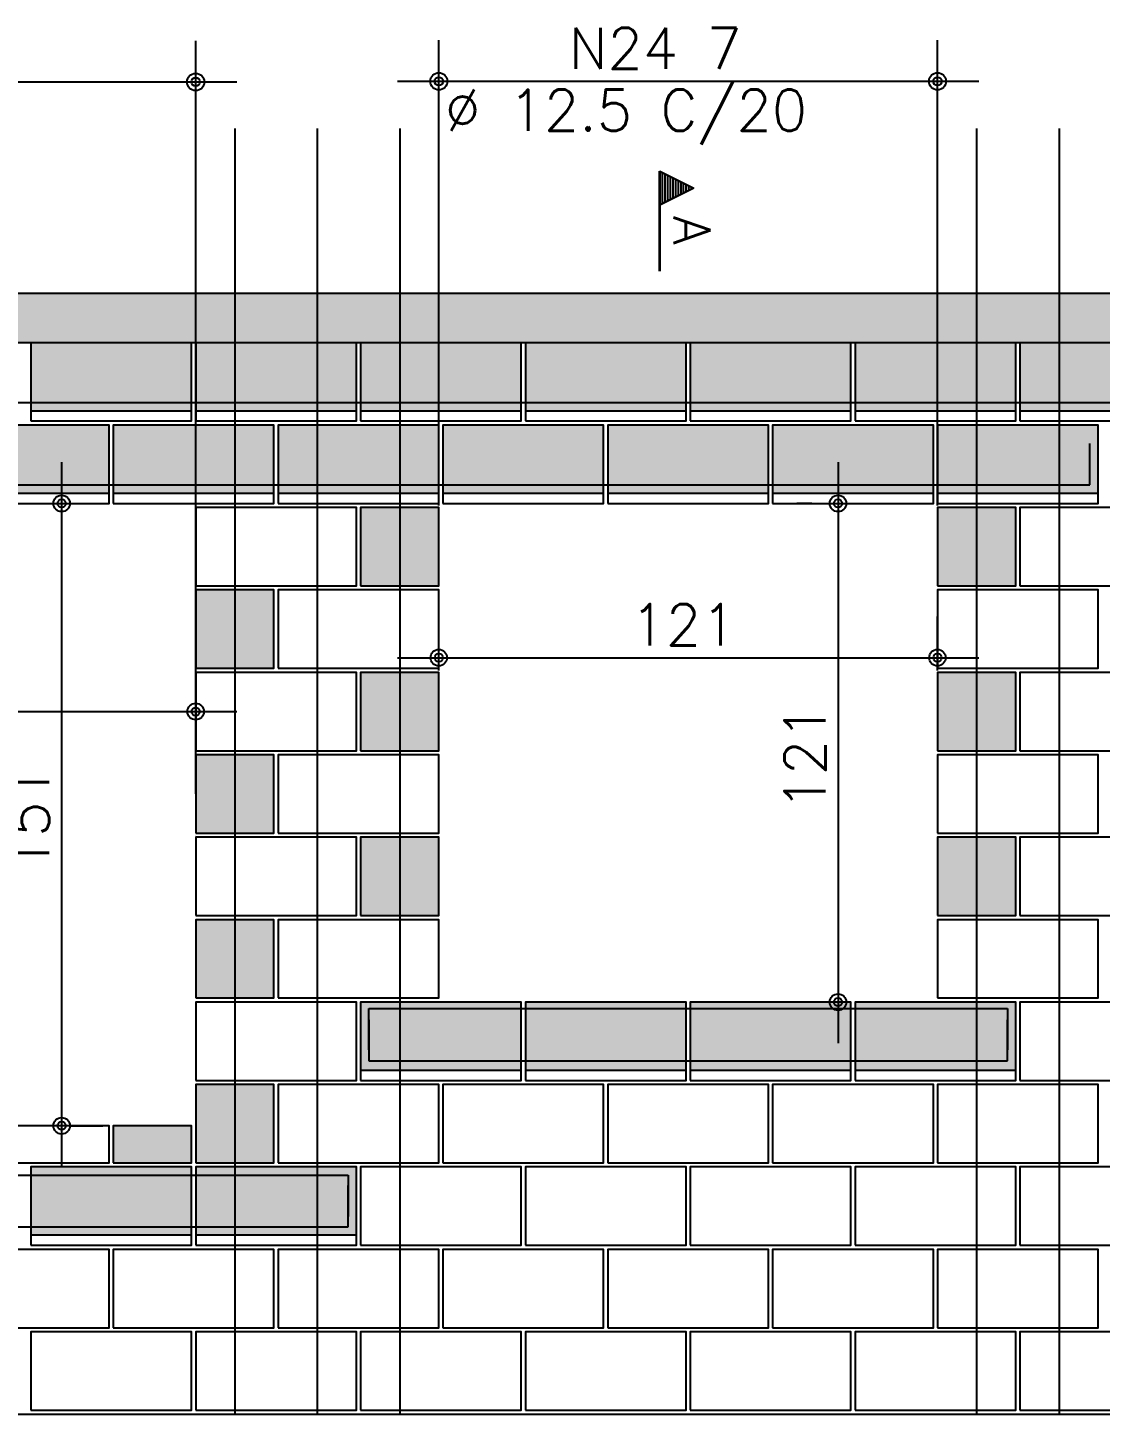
# Model space of a CAD drawing. Extents: x -2 to 121, y -2 to 61.
# Drawn here: x 29.63 to 34.84, y 34.59 to 41.32 of the extents above; entities that cross this region are included whole.
import ezdxf

# ---------------------------------------------------------------- set-up
doc = ezdxf.new("R2010")
doc.units = 0
doc.header["$MEASUREMENT"] = 0
for name, color, linetype in [('PENA_01', 1, 'CONTINUOUS'), ('PENA_02', 2, 'CONTINUOUS'), ('PENA_03', 3, 'CONTINUOUS'), ('PENA_05', 5, 'CONTINUOUS'), ('PENA_09', 254, 'CONTINUOUS'), ('PENA_11', 252, 'CONTINUOUS'), ('PENA_23', 50, 'CONTINUOUS')]:
    doc.layers.add(name, color=color, linetype=linetype)
doc.styles.get("Standard").update_dxf_attribs({"font": 'ROMANS.SHX'})

msp = doc.modelspace()

# ---------------------------------------------------------------- linework, layer by layer
at = {"layer": 'PENA_01', "linetype": 'Continuous'}
for p, q in [((30.447785, 37.604592), (30.447785, 41.259829)), ((31.627785, 39.004592), (31.627785, 41.26288)), ((34.047785, 39.004592), (34.047785, 41.26288)), ((27.427785, 41.059829), (30.647785, 41.059829)), ((31.427785, 41.06288), (34.247785, 41.06288)), ((29.647785, 39.464592), (30.427785, 39.464592)), ((30.447785, 39.464592), (31.227785, 39.464592)), ((31.247785, 39.464592), (32.027785, 39.464592)), ((32.047785, 39.464592), (32.827785, 39.464592)), ((32.847785, 39.464592), (33.627785, 39.464592)), ((33.647785, 39.464592), (34.427785, 39.464592)), ((34.447785, 39.464592), (35.227785, 39.464592)), ((29.797296, 39.214592), (29.797296, 35.794592)), ((33.565028, 39.214592), (33.565028, 36.394592)), ((29.247785, 39.064592), (30.027785, 39.064592)), ((30.047785, 39.064592), (30.827785, 39.064592)), ((30.847785, 39.064592), (31.627785, 39.064592)), ((31.647785, 39.064592), (32.427785, 39.064592)), ((32.447785, 39.064592), (33.227785, 39.064592)), ((33.247785, 39.064592), (34.027785, 39.064592)), ((34.047785, 39.064592), (34.827785, 39.064592)), ((29.837785, 39.014592), (29.997296, 39.014592)), ((33.437785, 39.014592), (33.365028, 39.014592)), ((31.627785, 38.204592), (31.627785, 38.465854)), ((34.047785, 38.204592), (34.047785, 38.465854)), ((31.427785, 38.265854), (34.247785, 38.265854)), ((27.427785, 38.004592), (30.647785, 38.004592)), ((33.427785, 36.594592), (33.365028, 36.594592)), ((31.247785, 36.264592), (32.027785, 36.264592)), ((32.047785, 36.264592), (32.827785, 36.264592)), ((32.847785, 36.264592), (33.627785, 36.264592)), ((33.647785, 36.264592), (34.427785, 36.264592)), ((29.837785, 35.994592), (29.997296, 35.994592)), ((29.647785, 35.464592), (30.427785, 35.464592)), ((30.447785, 35.464592), (31.227785, 35.464592))]:
    msp.add_line(p, q, dxfattribs=at)
at = {"layer": 'PENA_02', "linetype": 'Continuous'}
msp.add_line((6.947785, 34.594592), (63.127785, 34.594592), dxfattribs=at)
msp.add_line((6.947785, 34.594592), (63.127785, 34.594592), dxfattribs=at)
for points in [[(6.947785, 39.794592), (6.947785, 40.034592), (63.127785, 40.034592), (63.127785, 39.794592), (62.422542, 39.794592), (62.422542, 39.014592), (55.847785, 39.014592), (55.847785, 39.794592), (54.227785, 39.794592), (54.227785, 39.014592), (47.447785, 39.014592), (47.447785, 39.794592), (15.027785, 39.794592), (15.027785, 39.014592), (7.547785, 39.014592), (7.547785, 39.794592), (6.947785, 39.794592)], [(29.647785, 39.414592), (30.427785, 39.414592), (30.427785, 39.794592), (29.647785, 39.794592), (29.647785, 39.414592)], [(30.447785, 39.414592), (31.227785, 39.414592), (31.227785, 39.794592), (30.447785, 39.794592), (30.447785, 39.414592)], [(31.247785, 39.414592), (32.027785, 39.414592), (32.027785, 39.794592), (31.247785, 39.794592), (31.247785, 39.414592)], [(32.047785, 39.414592), (32.827785, 39.414592), (32.827785, 39.794592), (32.047785, 39.794592), (32.047785, 39.414592)], [(32.847785, 39.414592), (33.627785, 39.414592), (33.627785, 39.794592), (32.847785, 39.794592), (32.847785, 39.414592)], [(33.647785, 39.414592), (34.427785, 39.414592), (34.427785, 39.794592), (33.647785, 39.794592), (33.647785, 39.414592)], [(34.447785, 39.414592), (35.227785, 39.414592), (35.227785, 39.794592), (34.447785, 39.794592), (34.447785, 39.414592)], [(29.247785, 39.014592), (30.027785, 39.014592), (30.027785, 39.394592), (29.247785, 39.394592), (29.247785, 39.014592)], [(30.047785, 39.014592), (30.827785, 39.014592), (30.827785, 39.394592), (30.047785, 39.394592), (30.047785, 39.014592)], [(30.847785, 39.014592), (31.627785, 39.014592), (31.627785, 39.394592), (30.847785, 39.394592), (30.847785, 39.014592)], [(31.647785, 39.014592), (32.427785, 39.014592), (32.427785, 39.394592), (31.647785, 39.394592), (31.647785, 39.014592)], [(32.447785, 39.014592), (33.227785, 39.014592), (33.227785, 39.394592), (32.447785, 39.394592), (32.447785, 39.014592)], [(33.247785, 39.014592), (34.027785, 39.014592), (34.027785, 39.394592), (33.247785, 39.394592), (33.247785, 39.014592)], [(34.047785, 39.014592), (34.827785, 39.014592), (34.827785, 39.394592), (34.047785, 39.394592), (34.047785, 39.014592)], [(30.447785, 38.614592), (31.227785, 38.614592), (31.227785, 38.994592), (30.447785, 38.994592), (30.447785, 38.614592)], [(31.247785, 38.614592), (31.627785, 38.614592), (31.627785, 38.994592), (31.247785, 38.994592), (31.247785, 38.614592)], [(34.047785, 38.614592), (34.427785, 38.614592), (34.427785, 38.994592), (34.047785, 38.994592), (34.047785, 38.614592)], [(34.447785, 38.614592), (35.227785, 38.614592), (35.227785, 38.994592), (34.447785, 38.994592), (34.447785, 38.614592)], [(30.447785, 38.214592), (30.827785, 38.214592), (30.827785, 38.594592), (30.447785, 38.594592), (30.447785, 38.214592)], [(30.847785, 38.214592), (31.627785, 38.214592), (31.627785, 38.594592), (30.847785, 38.594592), (30.847785, 38.214592)], [(34.047785, 38.214592), (34.827785, 38.214592), (34.827785, 38.594592), (34.047785, 38.594592), (34.047785, 38.214592)], [(30.447785, 37.814592), (31.227785, 37.814592), (31.227785, 38.194592), (30.447785, 38.194592), (30.447785, 37.814592)], [(31.247785, 37.814592), (31.627785, 37.814592), (31.627785, 38.194592), (31.247785, 38.194592), (31.247785, 37.814592)], [(34.047785, 37.814592), (34.427785, 37.814592), (34.427785, 38.194592), (34.047785, 38.194592), (34.047785, 37.814592)], [(34.447785, 37.814592), (35.227785, 37.814592), (35.227785, 38.194592), (34.447785, 38.194592), (34.447785, 37.814592)], [(30.447785, 37.414592), (30.827785, 37.414592), (30.827785, 37.794592), (30.447785, 37.794592), (30.447785, 37.414592)], [(30.847785, 37.414592), (31.627785, 37.414592), (31.627785, 37.794592), (30.847785, 37.794592), (30.847785, 37.414592)], [(34.047785, 37.414592), (34.827785, 37.414592), (34.827785, 37.794592), (34.047785, 37.794592), (34.047785, 37.414592)], [(30.447785, 37.014592), (31.227785, 37.014592), (31.227785, 37.394592), (30.447785, 37.394592), (30.447785, 37.014592)], [(31.247785, 37.014592), (31.627785, 37.014592), (31.627785, 37.394592), (31.247785, 37.394592), (31.247785, 37.014592)], [(34.047785, 37.014592), (34.427785, 37.014592), (34.427785, 37.394592), (34.047785, 37.394592), (34.047785, 37.014592)], [(34.447785, 37.014592), (35.227785, 37.014592), (35.227785, 37.394592), (34.447785, 37.394592), (34.447785, 37.014592)], [(30.447785, 36.614592), (30.827785, 36.614592), (30.827785, 36.994592), (30.447785, 36.994592), (30.447785, 36.614592)], [(30.847785, 36.614592), (31.627785, 36.614592), (31.627785, 36.994592), (30.847785, 36.994592), (30.847785, 36.614592)], [(34.047785, 36.614592), (34.827785, 36.614592), (34.827785, 36.994592), (34.047785, 36.994592), (34.047785, 36.614592)], [(30.447785, 36.214592), (31.227785, 36.214592), (31.227785, 36.594592), (30.447785, 36.594592), (30.447785, 36.214592)], [(31.247785, 36.214592), (32.027785, 36.214592), (32.027785, 36.594592), (31.247785, 36.594592), (31.247785, 36.214592)], [(32.047785, 36.214592), (32.827785, 36.214592), (32.827785, 36.594592), (32.047785, 36.594592), (32.047785, 36.214592)], [(32.847785, 36.214592), (33.627785, 36.214592), (33.627785, 36.594592), (32.847785, 36.594592), (32.847785, 36.214592)], [(33.647785, 36.214592), (34.427785, 36.214592), (34.427785, 36.594592), (33.647785, 36.594592), (33.647785, 36.214592)], [(34.447785, 36.214592), (35.227785, 36.214592), (35.227785, 36.594592), (34.447785, 36.594592), (34.447785, 36.214592)], [(30.447785, 35.814592), (30.827785, 35.814592), (30.827785, 36.194592), (30.447785, 36.194592), (30.447785, 35.814592)], [(30.847785, 35.814592), (31.627785, 35.814592), (31.627785, 36.194592), (30.847785, 36.194592), (30.847785, 35.814592)], [(31.647785, 35.814592), (32.427785, 35.814592), (32.427785, 36.194592), (31.647785, 36.194592), (31.647785, 35.814592)], [(32.447785, 35.814592), (33.227785, 35.814592), (33.227785, 36.194592), (32.447785, 36.194592), (32.447785, 35.814592)], [(33.247785, 35.814592), (34.027785, 35.814592), (34.027785, 36.194592), (33.247785, 36.194592), (33.247785, 35.814592)], [(34.047785, 35.814592), (34.827785, 35.814592), (34.827785, 36.194592), (34.047785, 36.194592), (34.047785, 35.814592)], [(29.247785, 35.814592), (30.027785, 35.814592), (30.027785, 35.994592), (29.247785, 35.994592), (29.247785, 35.814592)], [(30.047785, 35.814592), (30.427785, 35.814592), (30.427785, 35.994592), (30.047785, 35.994592), (30.047785, 35.814592)], [(29.647785, 35.414592), (30.427785, 35.414592), (30.427785, 35.794592), (29.647785, 35.794592), (29.647785, 35.414592)], [(30.447785, 35.414592), (31.227785, 35.414592), (31.227785, 35.794592), (30.447785, 35.794592), (30.447785, 35.414592)], [(31.247785, 35.414592), (32.027785, 35.414592), (32.027785, 35.794592), (31.247785, 35.794592), (31.247785, 35.414592)], [(32.047785, 35.414592), (32.827785, 35.414592), (32.827785, 35.794592), (32.047785, 35.794592), (32.047785, 35.414592)], [(32.847785, 35.414592), (33.627785, 35.414592), (33.627785, 35.794592), (32.847785, 35.794592), (32.847785, 35.414592)], [(33.647785, 35.414592), (34.427785, 35.414592), (34.427785, 35.794592), (33.647785, 35.794592), (33.647785, 35.414592)], [(34.447785, 35.414592), (35.227785, 35.414592), (35.227785, 35.794592), (34.447785, 35.794592), (34.447785, 35.414592)], [(29.247785, 35.014592), (30.027785, 35.014592), (30.027785, 35.394592), (29.247785, 35.394592), (29.247785, 35.014592)], [(30.047785, 35.014592), (30.827785, 35.014592), (30.827785, 35.394592), (30.047785, 35.394592), (30.047785, 35.014592)], [(30.847785, 35.014592), (31.627785, 35.014592), (31.627785, 35.394592), (30.847785, 35.394592), (30.847785, 35.014592)], [(31.647785, 35.014592), (32.427785, 35.014592), (32.427785, 35.394592), (31.647785, 35.394592), (31.647785, 35.014592)], [(32.447785, 35.014592), (33.227785, 35.014592), (33.227785, 35.394592), (32.447785, 35.394592), (32.447785, 35.014592)], [(33.247785, 35.014592), (34.027785, 35.014592), (34.027785, 35.394592), (33.247785, 35.394592), (33.247785, 35.014592)], [(34.047785, 35.014592), (34.827785, 35.014592), (34.827785, 35.394592), (34.047785, 35.394592), (34.047785, 35.014592)], [(29.647785, 34.614592), (30.427785, 34.614592), (30.427785, 34.994592), (29.647785, 34.994592), (29.647785, 34.614592)], [(30.447785, 34.614592), (31.227785, 34.614592), (31.227785, 34.994592), (30.447785, 34.994592), (30.447785, 34.614592)], [(31.247785, 34.614592), (32.027785, 34.614592), (32.027785, 34.994592), (31.247785, 34.994592), (31.247785, 34.614592)], [(32.047785, 34.614592), (32.827785, 34.614592), (32.827785, 34.994592), (32.047785, 34.994592), (32.047785, 34.614592)], [(32.847785, 34.614592), (33.627785, 34.614592), (33.627785, 34.994592), (32.847785, 34.994592), (32.847785, 34.614592)], [(33.647785, 34.614592), (34.427785, 34.614592), (34.427785, 34.994592), (33.647785, 34.994592), (33.647785, 34.614592)], [(34.447785, 34.614592), (35.227785, 34.614592), (35.227785, 34.994592), (34.447785, 34.994592), (34.447785, 34.614592)]]:
    msp.add_lwpolyline(points, dxfattribs=at)
for centre, radius in [((30.447785, 41.059829), 0.041625), ((30.447785, 41.059829), 0.02075), ((31.627785, 41.06288), 0.041625), ((31.627785, 41.06288), 0.02075), ((34.047785, 41.06288), 0.041625), ((34.047785, 41.06288), 0.02075), ((29.797296, 39.014592), 0.04), ((29.797296, 39.014592), 0.02), ((33.565028, 39.014592), 0.04), ((33.565028, 39.014592), 0.02), ((31.627785, 38.265854), 0.04), ((31.627785, 38.265854), 0.02), ((34.047785, 38.265854), 0.04), ((34.047785, 38.265854), 0.02), ((30.447785, 38.004592), 0.04), ((30.447785, 38.004592), 0.02), ((33.565028, 36.594592), 0.04), ((33.565028, 36.594592), 0.02), ((29.797296, 35.994592), 0.04), ((29.797296, 35.994592), 0.02)]:
    msp.add_circle(centre, radius, dxfattribs=at)
at = {"layer": 'PENA_03', "linetype": 'Continuous'}
for p, q in [((32.699487, 40.141199), (32.699487, 40.627581)), ((32.699487, 40.627581), (32.86542, 40.544615)), ((32.700182, 40.626453), (32.863859, 40.544615)), ((32.700183, 40.626453), (32.700183, 40.462776)), ((32.712251, 40.621199), (32.712251, 40.46803)), ((32.725015, 40.614817), (32.725015, 40.474412)), ((32.737779, 40.608435), (32.737779, 40.480794)), ((32.750543, 40.602053), (32.750543, 40.487176)), ((32.763307, 40.595671), (32.763307, 40.493558)), ((32.776071, 40.589289), (32.776071, 40.49994)), ((32.788835, 40.582907), (32.788835, 40.506322)), ((32.801599, 40.576525), (32.801599, 40.512704)), ((32.86542, 40.544615), (32.700182, 40.461996)), ((32.863859, 40.544615), (32.700183, 40.462776)), ((32.814363, 40.570143), (32.814363, 40.519086)), ((32.827127, 40.563761), (32.827127, 40.525468)), ((32.839892, 40.557379), (32.839892, 40.53185)), ((32.852656, 40.550997), (32.852656, 40.538233)), ((32.700183, 40.461996), (32.700183, 40.141199)), ((29.637785, 39.014592), (29.637785, 39.014592)), ((33.637785, 39.014592), (33.637785, 39.014592)), ((31.627785, 38.804592), (31.627785, 38.804592)), ((34.047785, 38.804592), (34.047785, 38.804592)), ((30.447785, 38.004592), (30.447785, 38.004592)), ((31.627785, 38.004592), (31.627785, 38.004592)), ((34.047785, 38.004592), (34.047785, 38.004592)), ((30.447785, 37.404592), (30.447785, 37.404592)), ((33.627785, 36.594592), (33.627785, 36.594592)), ((29.637785, 35.994592), (29.637785, 35.994592))]:
    msp.add_line(p, q, dxfattribs=at)
at = {"layer": 'PENA_05', "linetype": 'Continuous'}
for p, q in [((14.627785, 39.504509), (31.621929, 39.504598)), ((30.83193, 39.504592), (47.847785, 39.504592)), ((34.787785, 39.104592), (34.787785, 39.304592)), ((23.087785, 39.104592), (34.787785, 39.104592)), ((31.287785, 36.363491), (31.287785, 36.563491)), ((31.287785, 36.563491), (34.387785, 36.563491)), ((34.387785, 36.563491), (34.387785, 36.363491)), ((31.287785, 36.509397), (31.287785, 36.309397)), ((34.387785, 36.309397), (34.387785, 36.509397)), ((31.287785, 36.309397), (34.387785, 36.309397)), ((27.387785, 35.754592), (31.187785, 35.754592)), ((31.187785, 35.754592), (31.187785, 35.554592)), ((31.187785, 35.504592), (31.187785, 35.704592)), ((27.387785, 35.504592), (31.187785, 35.504592))]:
    msp.add_line(p, q, dxfattribs=at)
for points in [[(30.637785, 40.834592), (30.637785, 34.594592)], [(31.037785, 40.834592), (31.037785, 34.594592)], [(31.437785, 40.834592), (31.437785, 34.594592)], [(34.237785, 40.834592), (34.237785, 34.594592)], [(34.637785, 40.834592), (34.637785, 34.594592)]]:
    msp.add_lwpolyline(points, dxfattribs=at)
at = {"layer": 'PENA_09', "linetype": 'Continuous'}
for points in [[(29.647785, 39.464592), (30.427785, 39.464592), (30.427785, 39.794592), (29.647785, 39.794592), (29.647785, 39.464592)], [(30.447785, 39.464592), (31.227785, 39.464592), (31.227785, 39.794592), (30.447785, 39.794592), (30.447785, 39.464592)], [(31.247785, 39.464592), (32.027785, 39.464592), (32.027785, 39.794592), (31.247785, 39.794592), (31.247785, 39.464592)], [(32.047785, 39.464592), (32.827785, 39.464592), (32.827785, 39.794592), (32.047785, 39.794592), (32.047785, 39.464592)], [(32.847785, 39.464592), (33.627785, 39.464592), (33.627785, 39.794592), (32.847785, 39.794592), (32.847785, 39.464592)], [(33.647785, 39.464592), (34.427785, 39.464592), (34.427785, 39.794592), (33.647785, 39.794592), (33.647785, 39.464592)], [(34.447785, 39.464592), (35.227785, 39.464592), (35.227785, 39.794592), (34.447785, 39.794592), (34.447785, 39.464592)], [(29.247785, 39.064592), (30.027785, 39.064592), (30.027785, 39.394592), (29.247785, 39.394592), (29.247785, 39.064592)], [(30.047785, 39.064592), (30.827785, 39.064592), (30.827785, 39.394592), (30.047785, 39.394592), (30.047785, 39.064592)], [(30.847785, 39.064592), (31.627785, 39.064592), (31.627785, 39.394592), (30.847785, 39.394592), (30.847785, 39.064592)], [(31.647785, 39.064592), (32.427785, 39.064592), (32.427785, 39.394592), (31.647785, 39.394592), (31.647785, 39.064592)], [(32.447785, 39.064592), (33.227785, 39.064592), (33.227785, 39.394592), (32.447785, 39.394592), (32.447785, 39.064592)], [(33.247785, 39.064592), (34.027785, 39.064592), (34.027785, 39.394592), (33.247785, 39.394592), (33.247785, 39.064592)], [(34.047785, 39.064592), (34.827785, 39.064592), (34.827785, 39.394592), (34.047785, 39.394592), (34.047785, 39.064592)], [(31.247785, 36.264592), (32.027785, 36.264592), (32.027785, 36.594592), (31.247785, 36.594592), (31.247785, 36.264592)], [(32.047785, 36.264592), (32.827785, 36.264592), (32.827785, 36.594592), (32.047785, 36.594592), (32.047785, 36.264592)], [(32.847785, 36.264592), (33.627785, 36.264592), (33.627785, 36.594592), (32.847785, 36.594592), (32.847785, 36.264592)], [(33.647785, 36.264592), (34.427785, 36.264592), (34.427785, 36.594592), (33.647785, 36.594592), (33.647785, 36.264592)], [(29.647785, 35.464592), (30.427785, 35.464592), (30.427785, 35.794592), (29.647785, 35.794592), (29.647785, 35.464592)], [(30.447785, 35.464592), (31.227785, 35.464592), (31.227785, 35.794592), (30.447785, 35.794592), (30.447785, 35.464592)]]:
    msp.add_lwpolyline(points, dxfattribs=at)
for points in [[(29.647785, 39.464592), (30.427785, 39.464592), (30.427785, 39.794592)], [(29.647785, 39.464592), (30.427785, 39.794592), (29.647785, 39.794592)], [(29.647785, 39.464592), (29.647785, 39.794592), (29.647785, 39.464592)], [(30.447785, 39.464592), (31.227785, 39.464592), (31.227785, 39.794592)], [(30.447785, 39.464592), (31.227785, 39.794592), (30.447785, 39.794592)], [(30.447785, 39.464592), (30.447785, 39.794592), (30.447785, 39.464592)], [(31.247785, 39.464592), (32.027785, 39.464592), (32.027785, 39.794592)], [(31.247785, 39.464592), (32.027785, 39.794592), (31.247785, 39.794592)], [(31.247785, 39.464592), (31.247785, 39.794592), (31.247785, 39.464592)], [(32.047785, 39.464592), (32.827785, 39.464592), (32.827785, 39.794592)], [(32.047785, 39.464592), (32.827785, 39.794592), (32.047785, 39.794592)], [(32.047785, 39.464592), (32.047785, 39.794592), (32.047785, 39.464592)], [(32.847785, 39.464592), (33.627785, 39.464592), (33.627785, 39.794592)], [(32.847785, 39.464592), (33.627785, 39.794592), (32.847785, 39.794592)], [(32.847785, 39.464592), (32.847785, 39.794592), (32.847785, 39.464592)], [(33.647785, 39.464592), (34.427785, 39.464592), (34.427785, 39.794592)], [(33.647785, 39.464592), (34.427785, 39.794592), (33.647785, 39.794592)], [(33.647785, 39.464592), (33.647785, 39.794592), (33.647785, 39.464592)], [(34.447785, 39.464592), (35.227785, 39.464592), (35.227785, 39.794592)], [(34.447785, 39.464592), (35.227785, 39.794592), (34.447785, 39.794592)], [(34.447785, 39.464592), (34.447785, 39.794592), (34.447785, 39.464592)], [(29.247785, 39.064592), (30.027785, 39.064592), (30.027785, 39.394592)], [(29.247785, 39.064592), (30.027785, 39.394592), (29.247785, 39.394592)], [(30.047785, 39.064592), (30.827785, 39.064592), (30.827785, 39.394592)], [(30.047785, 39.064592), (30.827785, 39.394592), (30.047785, 39.394592)], [(30.047785, 39.064592), (30.047785, 39.394592), (30.047785, 39.064592)], [(30.847785, 39.064592), (31.627785, 39.064592), (31.627785, 39.394592)], [(30.847785, 39.064592), (31.627785, 39.394592), (30.847785, 39.394592)], [(30.847785, 39.064592), (30.847785, 39.394592), (30.847785, 39.064592)], [(31.647785, 39.064592), (32.427785, 39.064592), (32.427785, 39.394592)], [(31.647785, 39.064592), (32.427785, 39.394592), (31.647785, 39.394592)], [(31.647785, 39.064592), (31.647785, 39.394592), (31.647785, 39.064592)], [(32.447785, 39.064592), (33.227785, 39.064592), (33.227785, 39.394592)], [(32.447785, 39.064592), (33.227785, 39.394592), (32.447785, 39.394592)], [(32.447785, 39.064592), (32.447785, 39.394592), (32.447785, 39.064592)], [(33.247785, 39.064592), (34.027785, 39.064592), (34.027785, 39.394592)], [(33.247785, 39.064592), (34.027785, 39.394592), (33.247785, 39.394592)], [(33.247785, 39.064592), (33.247785, 39.394592), (33.247785, 39.064592)], [(34.047785, 39.064592), (34.827785, 39.064592), (34.827785, 39.394592)], [(34.047785, 39.064592), (34.827785, 39.394592), (34.047785, 39.394592)], [(34.047785, 39.064592), (34.047785, 39.394592), (34.047785, 39.064592)], [(31.247785, 36.264592), (32.027785, 36.264592), (32.027785, 36.594592)], [(31.247785, 36.264592), (32.027785, 36.594592), (31.247785, 36.594592)], [(31.247785, 36.264592), (31.247785, 36.594592), (31.247785, 36.264592)], [(32.047785, 36.264592), (32.827785, 36.264592), (32.827785, 36.594592)], [(32.047785, 36.264592), (32.827785, 36.594592), (32.047785, 36.594592)], [(32.047785, 36.264592), (32.047785, 36.594592), (32.047785, 36.264592)], [(32.847785, 36.264592), (33.627785, 36.264592), (33.627785, 36.594592)], [(32.847785, 36.264592), (33.627785, 36.594592), (32.847785, 36.594592)], [(32.847785, 36.264592), (32.847785, 36.594592), (32.847785, 36.264592)], [(33.647785, 36.264592), (34.427785, 36.264592), (34.427785, 36.594592)], [(33.647785, 36.264592), (34.427785, 36.594592), (33.647785, 36.594592)], [(33.647785, 36.264592), (33.647785, 36.594592), (33.647785, 36.264592)], [(29.647785, 35.464592), (30.427785, 35.464592), (30.427785, 35.794592)], [(29.647785, 35.464592), (30.427785, 35.794592), (29.647785, 35.794592)], [(29.647785, 35.464592), (29.647785, 35.794592), (29.647785, 35.464592)], [(30.447785, 35.464592), (31.227785, 35.464592), (31.227785, 35.794592)], [(30.447785, 35.464592), (31.227785, 35.794592), (30.447785, 35.794592)], [(30.447785, 35.464592), (30.447785, 35.794592), (30.447785, 35.464592)]]:
    msp.add_solid(points, dxfattribs=at)
at = {"layer": 'PENA_11', "linetype": 'Continuous'}
for points in [[(7.547785, 39.794592), (6.947785, 39.794592), (63.127785, 40.034592)], [(63.127785, 40.034592), (6.947785, 39.794592), (6.947785, 40.034592)], [(15.027785, 39.794592), (7.547785, 39.794592), (63.127785, 40.034592)], [(63.127785, 40.034592), (47.447785, 39.794592), (15.027785, 39.794592)]]:
    msp.add_solid(points, dxfattribs=at)
at = {"layer": 'PENA_23', "linetype": 'Continuous'}
for points in [[(31.247785, 38.614592), (31.627785, 38.614592), (31.627785, 38.994592), (31.247785, 38.994592), (31.247785, 38.614592)], [(34.047785, 38.614592), (34.427785, 38.614592), (34.427785, 38.994592), (34.047785, 38.994592), (34.047785, 38.614592)], [(30.447785, 38.214592), (30.827785, 38.214592), (30.827785, 38.594592), (30.447785, 38.594592), (30.447785, 38.214592)], [(31.247785, 37.814592), (31.627785, 37.814592), (31.627785, 38.194592), (31.247785, 38.194592), (31.247785, 37.814592)], [(34.047785, 37.814592), (34.427785, 37.814592), (34.427785, 38.194592), (34.047785, 38.194592), (34.047785, 37.814592)], [(30.447785, 37.414592), (30.827785, 37.414592), (30.827785, 37.794592), (30.447785, 37.794592), (30.447785, 37.414592)], [(31.247785, 37.014592), (31.627785, 37.014592), (31.627785, 37.394592), (31.247785, 37.394592), (31.247785, 37.014592)], [(34.047785, 37.014592), (34.427785, 37.014592), (34.427785, 37.394592), (34.047785, 37.394592), (34.047785, 37.014592)], [(30.447785, 36.614592), (30.827785, 36.614592), (30.827785, 36.994592), (30.447785, 36.994592), (30.447785, 36.614592)], [(30.447785, 35.814592), (30.827785, 35.814592), (30.827785, 36.194592), (30.447785, 36.194592), (30.447785, 35.814592)], [(30.047785, 35.814592), (30.427785, 35.814592), (30.427785, 35.994592), (30.047785, 35.994592), (30.047785, 35.814592)], [(30.047785, 35.814592), (30.427785, 35.814592), (30.427785, 35.994592), (30.047785, 35.994592), (30.047785, 35.814592)]]:
    msp.add_lwpolyline(points, dxfattribs=at)
for points in [[(31.247785, 38.614592), (31.627785, 38.614592), (31.627785, 38.994592)], [(31.247785, 38.614592), (31.627785, 38.994592), (31.247785, 38.994592)], [(31.247785, 38.614592), (31.247785, 38.994592), (31.247785, 38.614592)], [(34.047785, 38.614592), (34.427785, 38.614592), (34.427785, 38.994592)], [(34.047785, 38.614592), (34.427785, 38.994592), (34.047785, 38.994592)], [(34.047785, 38.614592), (34.047785, 38.994592), (34.047785, 38.614592)], [(30.447785, 38.214592), (30.827785, 38.214592), (30.827785, 38.594592)], [(30.447785, 38.214592), (30.827785, 38.594592), (30.447785, 38.594592)], [(30.447785, 38.214592), (30.447785, 38.594592), (30.447785, 38.214592)], [(31.247785, 37.814592), (31.627785, 37.814592), (31.627785, 38.194592)], [(31.247785, 37.814592), (31.627785, 38.194592), (31.247785, 38.194592)], [(31.247785, 37.814592), (31.247785, 38.194592), (31.247785, 37.814592)], [(34.047785, 37.814592), (34.427785, 37.814592), (34.427785, 38.194592)], [(34.047785, 37.814592), (34.427785, 38.194592), (34.047785, 38.194592)], [(34.047785, 37.814592), (34.047785, 38.194592), (34.047785, 37.814592)], [(30.447785, 37.414592), (30.827785, 37.414592), (30.827785, 37.794592)], [(30.447785, 37.414592), (30.827785, 37.794592), (30.447785, 37.794592)], [(30.447785, 37.414592), (30.447785, 37.794592), (30.447785, 37.414592)], [(31.247785, 37.014592), (31.627785, 37.014592), (31.627785, 37.394592)], [(31.247785, 37.014592), (31.627785, 37.394592), (31.247785, 37.394592)], [(31.247785, 37.014592), (31.247785, 37.394592), (31.247785, 37.014592)], [(34.047785, 37.014592), (34.427785, 37.014592), (34.427785, 37.394592)], [(34.047785, 37.014592), (34.427785, 37.394592), (34.047785, 37.394592)], [(34.047785, 37.014592), (34.047785, 37.394592), (34.047785, 37.014592)], [(30.447785, 36.614592), (30.827785, 36.614592), (30.827785, 36.994592)], [(30.447785, 36.614592), (30.827785, 36.994592), (30.447785, 36.994592)], [(30.447785, 36.614592), (30.447785, 36.994592), (30.447785, 36.614592)], [(30.447785, 35.814592), (30.827785, 35.814592), (30.827785, 36.194592)], [(30.447785, 35.814592), (30.827785, 36.194592), (30.447785, 36.194592)], [(30.447785, 35.814592), (30.447785, 36.194592), (30.447785, 35.814592)], [(30.047785, 35.814592), (30.427785, 35.814592), (30.427785, 35.994592)], [(30.047785, 35.814592), (30.427785, 35.994592), (30.047785, 35.994592)], [(30.047785, 35.814592), (30.047785, 35.994592), (30.047785, 35.814592)], [(30.047785, 35.814592), (30.427785, 35.814592), (30.427785, 35.994592)], [(30.047785, 35.814592), (30.427785, 35.994592), (30.047785, 35.994592)], [(30.047785, 35.814592), (30.047785, 35.994592), (30.047785, 35.814592)]]:
    msp.add_solid(points, dxfattribs=at)

# ---------------------------------------------------------------- texts
at = {"layer": 'PENA_03', "linetype": 'Continuous'}
for s, p in [('N24 7', (32.257785, 41.12288)), ('%%c 12.5 C/20', (31.657785, 40.82288)), ('121', (32.557785, 38.325854))]:
    msp.add_text(s, height=0.2, dxfattribs=at).set_placement(p)
for s, height, rotation, p in [('A', 0.18, 270, (32.766516, 40.409182)), ('121', 0.2, 90, (33.505028, 37.524592)), ('151', 0.2, 90, (29.737296, 37.224592))]:
    msp.add_text(s, height=height, rotation=rotation, dxfattribs=at).set_placement(p)

doc.saveas('drawing.dxf')
